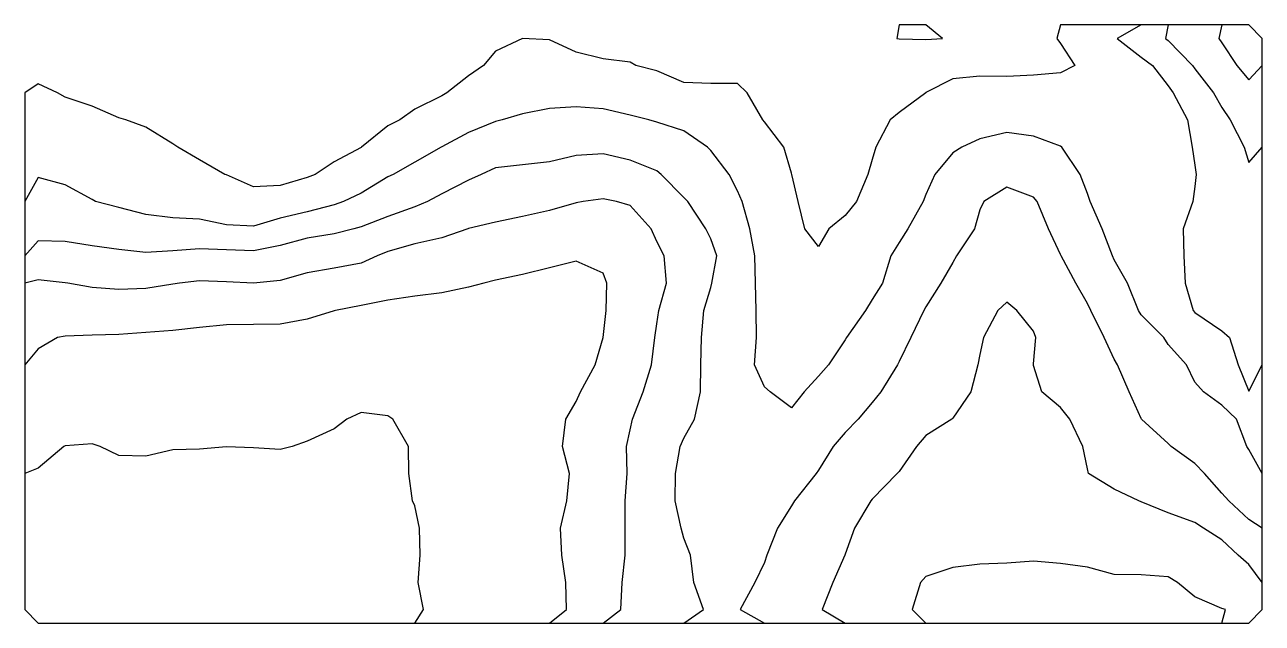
# Model space of a CAD drawing. Header units: metres. Extents: x 0 to 45.2, y 0 to 21.8.
import ezdxf

# ---------------------------------------------------------------- set-up
doc = ezdxf.new("R2010")
doc.units = ezdxf.units.M
doc.layers.add('TERRAIN_CONTOURS', color=3, linetype='CONTINUOUS')

msp = doc.modelspace()

# ---------------------------------------------------------------- linework, layer by layer
at = {"layer": 'TERRAIN_CONTOURS'}
for points in [[(45.157, 0.496, 146), (45.157, 1.489, 146), (45.157, 2.481, 146), (45.157, 3.474, 146), (45.157, 4.466, 146), (45.157, 5.459, 146), (45.157, 6.451, 146), (45.157, 7.444, 146), (45.157, 8.437, 146), (45.157, 9.429, 146), (45.157, 10.422, 146), (45.157, 11.414, 146), (45.157, 12.407, 146), (45.157, 13.399, 146), (45.157, 14.392, 146), (45.157, 15.384, 146), (45.157, 16.377, 146), (45.157, 17.369, 146), (45.157, 18.362, 146), (45.157, 19.354, 146), (45.157, 20.347, 146), (45.157, 21.339, 146), (44.666, 21.836, 146), (43.685, 21.836, 146), (42.703, 21.836, 146), (41.721, 21.836, 146), (40.74, 21.836, 146), (39.758, 21.836, 146), (38.776, 21.836, 146), (37.795, 21.836, 146), (37.656, 21.339, 146), (37.795, 21.147, 146), (38.323, 20.347, 146), (37.795, 20.082, 146), (36.813, 19.996, 146), (35.831, 19.943, 146), (34.85, 19.954, 146), (33.868, 19.859, 146), (32.886, 19.367, 146), (32.877, 19.354, 146), (31.904, 18.64, 146), (31.574, 18.362, 146), (31.058, 17.369, 146), (30.923, 16.925, 146), (30.77, 16.377, 146), (30.352, 15.384, 146), (29.941, 14.871, 146), (29.342, 14.392, 146), (28.959, 13.742, 146), (28.462, 14.392, 146), (28.222, 15.384, 146), (27.992, 16.377, 146), (27.978, 16.419, 146), (27.704, 17.369, 146), (26.996, 18.29, 146), (26.933, 18.362, 146), (26.363, 19.354, 146), (26.014, 19.689, 146), (25.033, 19.697, 146), (24.051, 19.727, 146), (23.069, 20.157, 146), (22.297, 20.347, 146), (22.088, 20.47, 146), (21.106, 20.587, 146), (20.124, 20.837, 146), (19.143, 21.288, 146), (18.161, 21.329, 146), (17.179, 20.868, 146), (16.738, 20.347, 146), (16.198, 19.967, 146), (15.404, 19.354, 146), (15.216, 19.245, 146), (14.234, 18.754, 146), (13.693, 18.362, 146), (13.253, 18.145, 146), (12.292, 17.369, 146), (12.271, 17.355, 146), (11.289, 16.83, 146), (10.597, 16.377, 146), (10.308, 16.258, 146), (9.326, 15.965, 146), (8.344, 15.917, 146), (7.363, 16.359, 146), (7.307, 16.377, 146), (6.381, 16.904, 146), (5.584, 17.369, 146), (5.399, 17.494, 146), (4.418, 18.104, 146), (3.688, 18.362, 146), (3.436, 18.444, 146), (2.454, 18.871, 146), (1.473, 19.199, 146), (1.195, 19.354, 146), (0.491, 19.684, 146), (0, 19.354, 146), (0, 18.362, 146), (0, 17.369, 146), (0, 16.377, 146), (0, 15.384, 146), (0, 14.392, 146), (0, 13.399, 146), (0, 12.407, 146), (0, 11.414, 146), (0, 10.422, 146), (0, 9.429, 146), (0, 8.437, 146), (0, 7.444, 146), (0, 6.451, 146), (0, 5.459, 146), (0, 4.466, 146), (0, 3.474, 146), (0, 2.481, 146), (0, 1.489, 146), (0, 0.496, 146), (0.491, 0, 146), (1.473, 0, 146), (2.454, 0, 146), (3.436, 0, 146), (4.418, 0, 146), (5.399, 0, 146), (6.381, 0, 146), (7.363, 0, 146), (8.344, 0, 146), (9.326, 0, 146), (10.308, 0, 146), (11.289, 0, 146), (12.271, 0, 146), (13.253, 0, 146), (14.234, 0, 146), (15.216, 0, 146), (16.198, 0, 146), (17.179, 0, 146), (18.161, 0, 146), (19.143, 0, 146), (20.124, 0, 146), (21.106, 0, 146), (22.088, 0, 146), (23.069, 0, 146), (24.051, 0, 146), (25.033, 0, 146), (26.014, 0, 146), (26.996, 0, 146), (27.978, 0, 146), (28.959, 0, 146), (29.941, 0, 146), (30.923, 0, 146), (31.904, 0, 146), (32.886, 0, 146), (33.868, 0, 146), (34.85, 0, 146), (35.831, 0, 146), (36.813, 0, 146), (37.795, 0, 146), (38.776, 0, 146), (39.758, 0, 146), (40.74, 0, 146), (41.721, 0, 146), (42.703, 0, 146), (43.685, 0, 146), (44.666, 0, 146), (45.157, 0.496, 146)], [(33.493, 21.339, 146), (32.886, 21.836, 146), (31.904, 21.836, 146), (31.824, 21.339, 146), (31.904, 21.327, 146), (32.886, 21.295, 146), (33.493, 21.339, 146)], [(45.157, 9.429, 147), (45.157, 10.422, 147), (45.157, 11.414, 147), (45.157, 12.407, 147), (45.157, 13.399, 147), (45.157, 14.392, 147), (45.157, 15.384, 147), (45.157, 16.377, 147), (45.157, 17.369, 147), (45.157, 18.362, 147), (45.157, 19.354, 147), (45.157, 20.347, 147), (45.157, 21.339, 147), (44.666, 21.836, 147), (43.685, 21.836, 147), (42.703, 21.836, 147), (41.721, 21.836, 147), (40.74, 21.836, 147), (39.863, 21.339, 147), (40.74, 20.657, 147), (41.151, 20.347, 147), (41.721, 19.613, 147), (41.91, 19.354, 147), (42.432, 18.362, 147), (42.605, 17.369, 147), (42.703, 16.707, 147), (42.747, 16.377, 147), (42.703, 15.93, 147), (42.626, 15.384, 147), (42.267, 14.392, 147), (42.297, 13.399, 147), (42.349, 12.407, 147), (42.639, 11.414, 147), (42.703, 11.343, 147), (43.685, 10.665, 147), (43.958, 10.422, 147), (44.282, 9.429, 147), (44.666, 8.466, 147), (45.157, 9.429, 147)], [(45.157, 17.369, 148), (45.157, 18.362, 148), (45.157, 19.354, 148), (45.157, 20.347, 148), (45.157, 21.339, 148), (44.666, 21.836, 148), (43.685, 21.836, 148), (42.703, 21.836, 148), (41.721, 21.836, 148), (41.622, 21.339, 148), (41.721, 21.266, 148), (42.614, 20.347, 148), (42.703, 20.232, 148), (43.379, 19.354, 148), (43.685, 18.815, 148), (43.989, 18.362, 148), (44.497, 17.369, 148), (44.666, 16.811, 148), (45.157, 17.369, 148)], [(45.157, 20.347, 149), (45.157, 21.339, 149), (44.666, 21.836, 149), (43.685, 21.836, 149), (43.572, 21.339, 149), (43.685, 21.175, 149), (44.23, 20.347, 149), (44.666, 19.827, 149), (45.157, 20.347, 149)], [(45.157, 0.496, 147), (45.157, 1.489, 147), (45.157, 2.481, 147), (45.157, 3.474, 147), (45.157, 4.466, 147), (45.157, 5.459, 147), (44.666, 6.338, 147), (44.591, 6.451, 147), (44.212, 7.444, 147), (43.685, 7.952, 147), (43.01, 8.437, 147), (42.703, 8.796, 147), (42.399, 9.429, 147), (41.721, 10.172, 147), (41.561, 10.422, 147), (40.74, 11.252, 147), (40.641, 11.414, 147), (40.237, 12.407, 147), (39.758, 13.262, 147), (39.696, 13.399, 147), (39.314, 14.392, 147), (38.872, 15.384, 147), (38.776, 15.677, 147), (38.51, 16.377, 147), (37.846, 17.369, 147), (37.795, 17.411, 147), (36.813, 17.773, 147), (35.831, 17.904, 147), (34.85, 17.678, 147), (34.198, 17.369, 147), (33.868, 17.157, 147), (33.213, 16.377, 147), (32.886, 15.64, 147), (32.782, 15.384, 147), (32.23, 14.392, 147), (31.904, 13.887, 147), (31.603, 13.399, 147), (31.298, 12.407, 147), (30.923, 11.807, 147), (30.685, 11.414, 147), (29.985, 10.422, 147), (29.941, 10.341, 147), (29.335, 9.429, 147), (28.959, 9.014, 147), (28.441, 8.437, 147), (27.978, 7.86, 147), (27.206, 8.437, 147), (26.996, 8.631, 147), (26.624, 9.429, 147), (26.7, 10.422, 147), (26.693, 11.414, 147), (26.669, 12.407, 147), (26.647, 13.399, 147), (26.456, 14.392, 147), (26.182, 15.384, 147), (26.014, 15.772, 147), (25.702, 16.377, 147), (25.033, 17.254, 147), (24.917, 17.369, 147), (24.051, 17.965, 147), (23.069, 18.287, 147), (22.777, 18.362, 147), (22.088, 18.538, 147), (21.106, 18.769, 147), (20.124, 18.842, 147), (19.143, 18.778, 147), (18.161, 18.587, 147), (17.426, 18.362, 147), (17.179, 18.303, 147), (16.198, 17.907, 147), (15.216, 17.381, 147), (15.192, 17.369, 147), (14.234, 16.825, 147), (13.446, 16.377, 147), (13.253, 16.284, 147), (12.271, 15.687, 147), (11.632, 15.384, 147), (11.289, 15.265, 147), (10.308, 15.009, 147), (9.326, 14.779, 147), (8.344, 14.493, 147), (7.363, 14.539, 147), (6.381, 14.737, 147), (5.399, 14.789, 147), (4.418, 14.918, 147), (3.436, 15.173, 147), (2.578, 15.384, 147), (2.454, 15.462, 147), (1.473, 15.992, 147), (0.491, 16.268, 147), (0, 15.384, 147), (0, 14.392, 147), (0, 13.399, 147), (0, 12.407, 147), (0, 11.414, 147), (0, 10.422, 147), (0, 9.429, 147), (0, 8.437, 147), (0, 7.444, 147), (0, 6.451, 147), (0, 5.459, 147), (0, 4.466, 147), (0, 3.474, 147), (0, 2.481, 147), (0, 1.489, 147), (0, 0.496, 147), (0.491, 0, 147), (1.473, 0, 147), (2.454, 0, 147), (3.436, 0, 147), (4.418, 0, 147), (5.399, 0, 147), (6.381, 0, 147), (7.363, 0, 147), (8.344, 0, 147), (9.326, 0, 147), (10.308, 0, 147), (11.289, 0, 147), (12.271, 0, 147), (13.253, 0, 147), (14.234, 0, 147), (15.216, 0, 147), (16.198, 0, 147), (17.179, 0, 147), (18.161, 0, 147), (19.143, 0, 147), (20.124, 0, 147), (21.106, 0, 147), (22.088, 0, 147), (23.069, 0, 147), (24.051, 0, 147), (25.033, 0, 147), (26.014, 0, 147), (26.996, 0, 147), (27.978, 0, 147), (28.959, 0, 147), (29.941, 0, 147), (30.923, 0, 147), (31.904, 0, 147), (32.886, 0, 147), (33.868, 0, 147), (34.85, 0, 147), (35.831, 0, 147), (36.813, 0, 147), (37.795, 0, 147), (38.776, 0, 147), (39.758, 0, 147), (40.74, 0, 147), (41.721, 0, 147), (42.703, 0, 147), (43.685, 0, 147), (44.666, 0, 147), (45.157, 0.496, 147)], [(24.768, 0.496, 148), (24.413, 1.489, 148), (24.288, 2.481, 148), (24.051, 3.109, 148), (23.956, 3.474, 148), (23.734, 4.466, 148), (23.75, 5.459, 148), (23.921, 6.451, 148), (24.051, 6.751, 148), (24.442, 7.444, 148), (24.659, 8.437, 148), (24.669, 9.429, 148), (24.695, 10.422, 148), (24.786, 11.414, 148), (25.033, 12.254, 148), (25.075, 12.407, 148), (25.258, 13.399, 148), (25.033, 14.027, 148), (24.859, 14.392, 148), (24.2, 15.384, 148), (24.051, 15.53, 148), (23.227, 16.377, 148), (23.069, 16.502, 148), (22.088, 16.892, 148), (21.106, 17.122, 148), (20.124, 17.066, 148), (19.143, 16.832, 148), (18.161, 16.723, 148), (17.179, 16.611, 148), (16.651, 16.377, 148), (16.198, 16.163, 148), (15.216, 15.669, 148), (14.691, 15.384, 148), (14.234, 15.192, 148), (13.253, 14.843, 148), (12.271, 14.458, 148), (12.006, 14.392, 148), (11.289, 14.206, 148), (10.308, 14.053, 148), (9.326, 13.781, 148), (8.344, 13.586, 148), (7.363, 13.625, 148), (6.381, 13.664, 148), (5.399, 13.582, 148), (4.418, 13.53, 148), (3.436, 13.639, 148), (2.454, 13.774, 148), (1.473, 13.927, 148), (0.491, 13.958, 148), (0, 13.399, 148), (0, 12.407, 148), (0, 11.414, 148), (0, 10.422, 148), (0, 9.429, 148), (0, 8.437, 148), (0, 7.444, 148), (0, 6.451, 148), (0, 5.459, 148), (0, 4.466, 148), (0, 3.474, 148), (0, 2.481, 148), (0, 1.489, 148), (0, 0.496, 148), (0.491, 0, 148), (1.473, 0, 148), (2.454, 0, 148), (3.436, 0, 148), (4.418, 0, 148), (5.399, 0, 148), (6.381, 0, 148), (7.363, 0, 148), (8.344, 0, 148), (9.326, 0, 148), (10.308, 0, 148), (11.289, 0, 148), (12.271, 0, 148), (13.253, 0, 148), (14.234, 0, 148), (15.216, 0, 148), (16.198, 0, 148), (17.179, 0, 148), (18.161, 0, 148), (19.143, 0, 148), (20.124, 0, 148), (21.106, 0, 148), (22.088, 0, 148), (23.069, 0, 148), (24.051, 0, 148), (24.768, 0.496, 148)], [(45.157, 0.496, 148), (45.157, 1.489, 148), (45.157, 2.481, 148), (45.157, 3.474, 148), (44.666, 3.782, 148), (43.942, 4.466, 148), (43.685, 4.751, 148), (43.046, 5.459, 148), (42.703, 5.823, 148), (41.834, 6.451, 148), (41.721, 6.562, 148), (40.751, 7.444, 148), (40.74, 7.467, 148), (40.306, 8.437, 148), (39.87, 9.429, 148), (39.758, 9.638, 148), (39.387, 10.422, 148), (38.901, 11.414, 148), (38.776, 11.666, 148), (38.351, 12.407, 148), (37.822, 13.399, 148), (37.795, 13.458, 148), (37.355, 14.392, 148), (36.945, 15.384, 148), (36.813, 15.541, 148), (35.831, 15.914, 148), (34.995, 15.384, 148), (34.85, 15.08, 148), (34.662, 14.392, 148), (34.003, 13.399, 148), (33.868, 13.164, 148), (33.43, 12.407, 148), (32.886, 11.547, 148), (32.814, 11.414, 148), (32.332, 10.422, 148), (31.904, 9.551, 148), (31.847, 9.429, 148), (31.242, 8.437, 148), (30.923, 8.053, 148), (30.416, 7.444, 148), (29.941, 6.961, 148), (29.499, 6.451, 148), (28.959, 5.583, 148), (28.877, 5.459, 148), (28.094, 4.466, 148), (27.978, 4.289, 148), (27.464, 3.474, 148), (27.076, 2.481, 148), (26.996, 2.215, 148), (26.642, 1.489, 148), (26.102, 0.496, 148), (26.996, 0, 148), (27.978, 0, 148), (28.959, 0, 148), (29.941, 0, 148), (30.923, 0, 148), (31.904, 0, 148), (32.886, 0, 148), (33.868, 0, 148), (34.85, 0, 148), (35.831, 0, 148), (36.813, 0, 148), (37.795, 0, 148), (38.776, 0, 148), (39.758, 0, 148), (40.74, 0, 148), (41.721, 0, 148), (42.703, 0, 148), (43.685, 0, 148), (44.666, 0, 148), (45.157, 0.496, 148)], [(21.754, 0.496, 149), (21.803, 1.489, 149), (21.908, 2.481, 149), (21.904, 3.474, 149), (21.909, 4.466, 149), (21.977, 5.459, 149), (21.956, 6.451, 149), (22.088, 7.054, 149), (22.172, 7.444, 149), (22.564, 8.437, 149), (22.867, 9.429, 149), (22.987, 10.422, 149), (23.069, 10.93, 149), (23.144, 11.414, 149), (23.418, 12.407, 149), (23.336, 13.399, 149), (23.069, 13.922, 149), (22.856, 14.392, 149), (22.088, 15.238, 149), (21.59, 15.384, 149), (21.106, 15.49, 149), (20.377, 15.384, 149), (20.124, 15.344, 149), (19.143, 15.061, 149), (18.161, 14.837, 149), (17.179, 14.635, 149), (16.198, 14.403, 149), (16.164, 14.392, 149), (15.216, 14.056, 149), (14.234, 13.839, 149), (13.253, 13.565, 149), (12.858, 13.399, 149), (12.271, 13.139, 149), (11.289, 12.952, 149), (10.308, 12.781, 149), (9.326, 12.505, 149), (8.344, 12.407, 149), (7.363, 12.458, 149), (6.381, 12.495, 149), (5.65, 12.407, 149), (5.399, 12.368, 149), (4.418, 12.207, 149), (3.436, 12.178, 149), (2.454, 12.244, 149), (1.578, 12.407, 149), (1.473, 12.424, 149), (0.491, 12.535, 149), (0, 12.407, 149), (0, 11.414, 149), (0, 10.422, 149), (0, 9.429, 149), (0, 8.437, 149), (0, 7.444, 149), (0, 6.451, 149), (0, 5.459, 149), (0, 4.466, 149), (0, 3.474, 149), (0, 2.481, 149), (0, 1.489, 149), (0, 0.496, 149), (0.491, 0, 149), (1.473, 0, 149), (2.454, 0, 149), (3.436, 0, 149), (4.418, 0, 149), (5.399, 0, 149), (6.381, 0, 149), (7.363, 0, 149), (8.344, 0, 149), (9.326, 0, 149), (10.308, 0, 149), (11.289, 0, 149), (12.271, 0, 149), (13.253, 0, 149), (14.234, 0, 149), (15.216, 0, 149), (16.198, 0, 149), (17.179, 0, 149), (18.161, 0, 149), (19.143, 0, 149), (20.124, 0, 149), (21.106, 0, 149), (21.754, 0.496, 149)], [(19.774, 0.496, 150), (19.744, 1.489, 150), (19.599, 2.481, 150), (19.55, 3.474, 150), (19.783, 4.466, 150), (19.882, 5.459, 150), (19.624, 6.451, 150), (19.741, 7.444, 150), (20.124, 8.096, 150), (20.28, 8.437, 150), (20.815, 9.429, 150), (21.105, 10.422, 150), (21.106, 10.431, 150), (21.212, 11.414, 150), (21.24, 12.407, 150), (21.106, 12.778, 150), (20.124, 13.212, 150), (19.143, 12.97, 150), (18.161, 12.728, 150), (17.179, 12.514, 150), (16.749, 12.407, 150), (16.198, 12.258, 150), (15.216, 12.049, 150), (14.234, 11.929, 150), (13.253, 11.793, 150), (12.271, 11.593, 150), (11.341, 11.414, 150), (11.289, 11.401, 150), (10.308, 11.099, 150), (9.326, 10.907, 150), (8.344, 10.904, 150), (7.363, 10.892, 150), (6.381, 10.786, 150), (5.399, 10.676, 150), (4.418, 10.603, 150), (3.436, 10.536, 150), (2.454, 10.513, 150), (1.473, 10.472, 150), (1.19, 10.422, 150), (0.491, 10.012, 150), (0, 9.429, 150), (0, 8.437, 150), (0, 7.444, 150), (0, 6.451, 150), (0, 5.459, 150), (0, 4.466, 150), (0, 3.474, 150), (0, 2.481, 150), (0, 1.489, 150), (0, 0.496, 150), (0.491, 0, 150), (1.473, 0, 150), (2.454, 0, 150), (3.436, 0, 150), (4.418, 0, 150), (5.399, 0, 150), (6.381, 0, 150), (7.363, 0, 150), (8.344, 0, 150), (9.326, 0, 150), (10.308, 0, 150), (11.289, 0, 150), (12.271, 0, 150), (13.253, 0, 150), (14.234, 0, 150), (15.216, 0, 150), (16.198, 0, 150), (17.179, 0, 150), (18.161, 0, 150), (19.143, 0, 150), (19.774, 0.496, 150)], [(45.157, 0.496, 149), (45.157, 1.489, 149), (44.666, 2.139, 149), (44.273, 2.481, 149), (43.685, 3.04, 149), (43.019, 3.474, 149), (42.703, 3.676, 149), (41.721, 4.032, 149), (40.74, 4.425, 149), (40.649, 4.466, 149), (39.758, 4.89, 149), (38.818, 5.459, 149), (38.776, 5.632, 149), (38.605, 6.451, 149), (38.131, 7.444, 149), (37.795, 7.866, 149), (37.114, 8.437, 149), (36.813, 9.405, 149), (36.806, 9.429, 149), (36.813, 9.468, 149), (36.899, 10.422, 149), (36.813, 10.66, 149), (36.2, 11.414, 149), (35.831, 11.712, 149), (35.507, 11.414, 149), (34.987, 10.422, 149), (34.85, 9.806, 149), (34.783, 9.429, 149), (34.524, 8.437, 149), (33.868, 7.487, 149), (33.826, 7.444, 149), (32.886, 6.849, 149), (32.543, 6.451, 149), (31.904, 5.539, 149), (31.831, 5.459, 149), (30.923, 4.531, 149), (30.876, 4.466, 149), (30.278, 3.474, 149), (29.941, 2.522, 149), (29.927, 2.481, 149), (29.488, 1.489, 149), (29.101, 0.496, 149), (29.941, 0, 149), (30.923, 0, 149), (31.904, 0, 149), (32.886, 0, 149), (33.868, 0, 149), (34.85, 0, 149), (35.831, 0, 149), (36.813, 0, 149), (37.795, 0, 149), (38.776, 0, 149), (39.758, 0, 149), (40.74, 0, 149), (41.721, 0, 149), (42.703, 0, 149), (43.685, 0, 149), (44.666, 0, 149), (45.157, 0.496, 149)], [(14.545, 0.496, 151), (14.36, 1.489, 151), (14.425, 2.481, 151), (14.403, 3.474, 151), (14.234, 4.289, 151), (14.149, 4.466, 151), (14.021, 5.459, 151), (14.009, 6.451, 151), (13.435, 7.444, 151), (13.253, 7.564, 151), (12.271, 7.683, 151), (11.747, 7.444, 151), (11.289, 7.098, 151), (10.308, 6.644, 151), (9.753, 6.451, 151), (9.326, 6.34, 151), (8.344, 6.403, 151), (7.363, 6.442, 151), (6.381, 6.352, 151), (5.399, 6.325, 151), (4.418, 6.09, 151), (3.436, 6.117, 151), (2.757, 6.451, 151), (2.454, 6.547, 151), (1.473, 6.476, 151), (1.426, 6.451, 151), (0.491, 5.661, 151), (0, 5.459, 151), (0, 4.466, 151), (0, 3.474, 151), (0, 2.481, 151), (0, 1.489, 151), (0, 0.496, 151), (0.491, 0, 151), (1.473, 0, 151), (2.454, 0, 151), (3.436, 0, 151), (4.418, 0, 151), (5.399, 0, 151), (6.381, 0, 151), (7.363, 0, 151), (8.344, 0, 151), (9.326, 0, 151), (10.308, 0, 151), (11.289, 0, 151), (12.271, 0, 151), (13.253, 0, 151), (14.234, 0, 151), (14.545, 0.496, 151)], [(43.819, 0.496, 150), (43.685, 0.543, 150), (42.703, 0.967, 150), (42.066, 1.489, 150), (41.721, 1.697, 150), (40.74, 1.772, 150), (39.758, 1.782, 150), (38.776, 2.04, 150), (37.795, 2.177, 150), (36.813, 2.267, 150), (35.831, 2.194, 150), (34.85, 2.153, 150), (33.868, 2.031, 150), (32.886, 1.704, 150), (32.684, 1.489, 150), (32.378, 0.496, 150), (32.886, 0, 150), (33.868, 0, 150), (34.85, 0, 150), (35.831, 0, 150), (36.813, 0, 150), (37.795, 0, 150), (38.776, 0, 150), (39.758, 0, 150), (40.74, 0, 150), (41.721, 0, 150), (42.703, 0, 150), (43.685, 0, 150), (43.819, 0.496, 150)]]:
    msp.add_polyline3d(points, close=True, dxfattribs=at)

doc.saveas('drawing.dxf')
